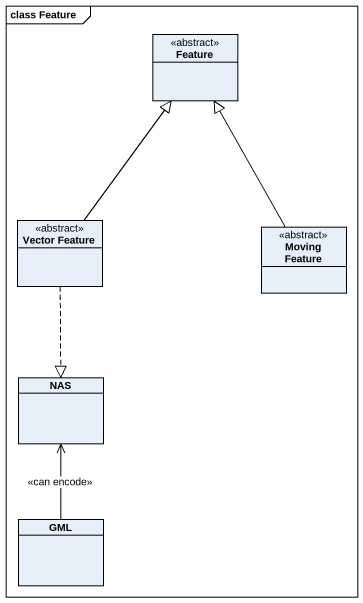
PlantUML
@startuml
mainframe class Feature
hide circle
hide empty members
class Feature <<abstract>>
class "Vector Feature" as Vector_Feature <<abstract>>
class "Moving Feature" as Moving_Feature <<abstract>>
class NAS
class GML
Vector_Feature -up-|> Feature
Vector_Feature ..|> NAS
Moving_Feature -up-|> Feature
GML -up-> NAS : <<can encode>>
@enduml
